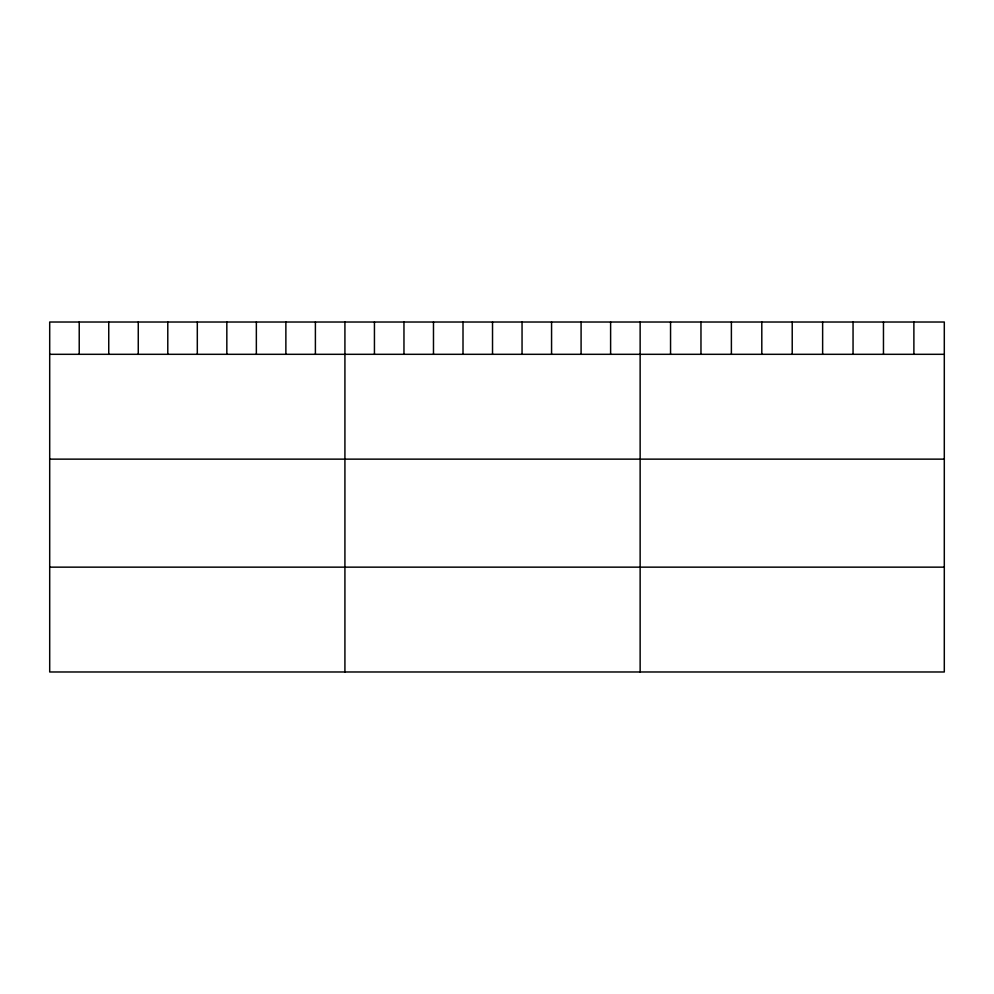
<?xml version="1.0" encoding="UTF-8"?>
<svg xmlns="http://www.w3.org/2000/svg" width="994" height="994" viewBox="0 0 994 994"><rect width="100%" height="100%" fill="white"/><g stroke="black" fill="none" stroke-linecap="round" stroke-linejoin="round"><path stroke-width="1.49" d="M944.3 354.311L944.3 671.981L49.7 671.981L49.7 322.019L944.3 322.019L944.3 354.311L49.7 354.311M49.7 459.141L944.3 459.141M49.7 567.152L944.3 567.152M913.884 322.019L913.884 354.311M883.467 322.019L883.467 354.311M853.051 322.019L853.051 354.311M822.634 322.019L822.634 354.311M792.218 322.019L792.218 354.311M761.802 322.019L761.802 354.311M731.385 322.019L731.385 354.311M700.969 322.019L700.969 354.311M670.552 322.019L670.552 354.311M640.136 322.019L640.136 671.981M610.614 322.019L610.614 354.311M581.092 322.019L581.092 354.311M551.571 322.019L551.571 354.311M522.049 322.019L522.049 354.311M492.527 322.019L492.527 354.311M463.005 322.019L463.005 354.311M433.483 322.019L433.483 354.311M403.962 322.019L403.962 354.311M374.44 322.019L374.44 354.311M344.918 322.019L344.918 671.981M315.396 322.019L315.396 354.311M285.874 322.019L285.874 354.311M256.353 322.019L256.353 354.311M226.831 322.019L226.831 354.311M197.309 322.019L197.309 354.311M167.787 322.019L167.787 354.311M138.265 322.019L138.265 354.311M108.744 322.019L108.744 354.311M79.222 322.019L79.222 354.311"/></g></svg>
